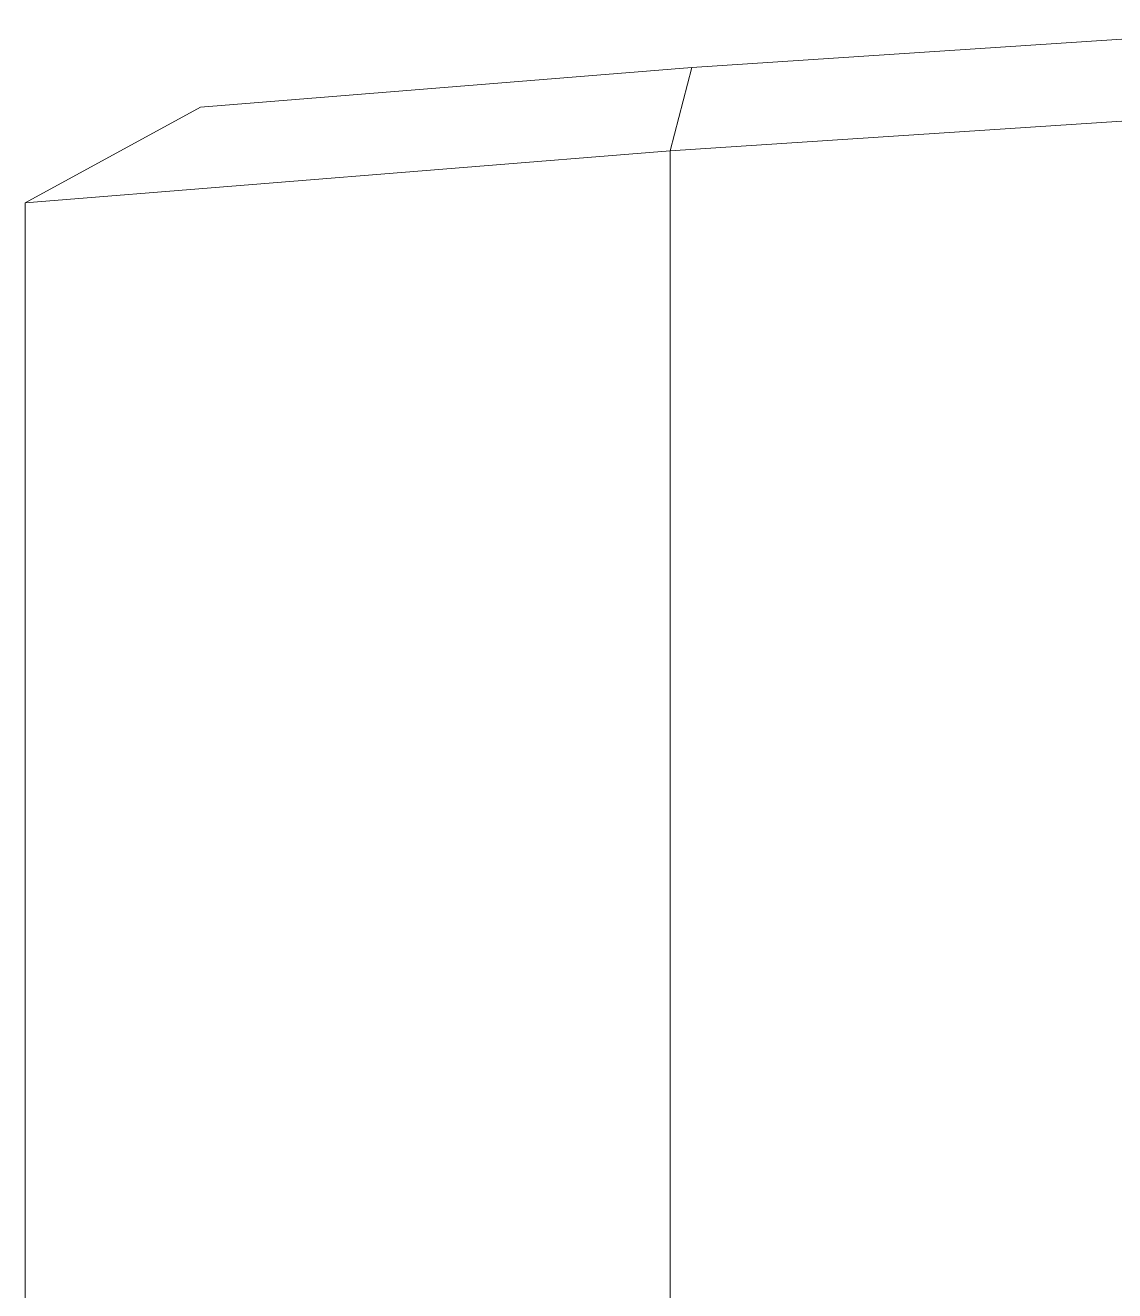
# Model space of a CAD drawing. Header units: inches. Extents: x -827 to 154, y -802 to 207.
# Drawn here: x -512.981 to -512.291, y -205.45 to -204.648 of the extents above; entities that cross this region are included whole.
import ezdxf

# ---------------------------------------------------------------- set-up
doc = ezdxf.new("R2010")
doc.units = ezdxf.units.IN
doc.header["$MEASUREMENT"] = 0
doc.layers.add('Layer0', color=7, linetype='Continuous', lineweight=9)
doc.layers.add('Miter_Saw_Station_skp', color=8, linetype='Continuous', lineweight=9)

# ---------------------------------------------------------------- blocks, each defined once
blk = doc.blocks.new('Miter_Saw_Station_skp_147-402587-Level 1')
at = {"layer": 'Layer0'}
for p, q in [((5.31496, 0.99808), (5.31496, 0.17266)), ((5.31496, 0.99808), (5.31496, 0.17266)), ((4.87452, 0.13713), (4.87452, 0.96255)), ((4.87452, 0.96255), (4.87452, 0.13713)), ((5.31496, 0.17266), (4.87452, 0.13713)), ((4.87452, 0.13713), (5.31496, 0.17266)), ((5.31496, 0.17266), (5.19535, 0.10742)), ((5.31496, 0.17266), (5.19535, 0.10742)), ((4.87452, 0.13713), (4.43273, 0.10804)), ((4.43273, 0.10804), (4.87452, 0.13713)), ((4.85981, 0.08035), (4.87452, 0.13713)), ((4.87452, 0.13713), (4.85981, 0.08035)), ((5.19535, 0.10742), (4.85981, 0.08035)), ((4.85981, 0.08035), (5.19535, 0.10742)), ((4.85981, 0.08035), (4.42095, 0.05145)), ((4.42095, 0.05145), (4.85981, 0.08035))]:
    blk.add_line(p, q, dxfattribs=at)
blk = doc.blocks.new('Miter_Saw_Station_skp_146-402586-Level 1')
at = {"rotation": 90.00000000000001}
blk.add_blockref('Miter_Saw_Station_skp_147-402587-Level 1', (14.73187, 5.7274), dxfattribs=at)
blk = doc.blocks.new('Miter_Saw_Station_skp_24-402464-Level 1')
blk.add_blockref('Miter_Saw_Station_skp_146-402586-Level 1', (6.39597, 8.47197))
blk = doc.blocks.new('Miter_Saw_Station_skp_1-402441-Level 1')
at = {"xscale": 0.9269999999999998, "yscale": 0.9269999999999998, "zscale": 0.9269999999999998, "rotation": 180}
blk.add_blockref('Miter_Saw_Station_skp_24-402464-Level 1', (27.90359, 71.92039), dxfattribs=at)
blk = doc.blocks.new('Miter_Saw_Station_skp-402418-Level 1')
blk.add_blockref('Miter_Saw_Station_skp_1-402441-Level 1', (0, 0))

msp = doc.modelspace()

# ---------------------------------------------------------------- block references
at = {"layer": 'Miter_Saw_Station_skp', "color": 7, "rotation": 269.9999999999997}
msp.add_blockref('Miter_Saw_Station_skp-402418-Level 1', (-566.811294, -196.282674), dxfattribs=at)

doc.saveas('drawing.dxf')
